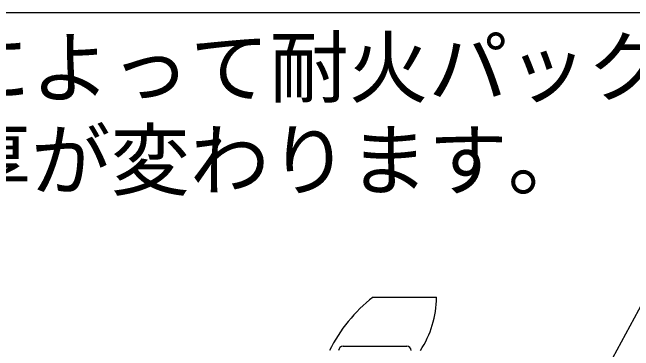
# Model space of a CAD drawing. Extents: x 443 to 1217, y -1921 to -677.
# Drawn here: x 941.36 to 968.01, y -732.45 to -717.95 of the extents above; entities that cross this region are included whole.
import ezdxf
from ezdxf.enums import TextEntityAlignment as Align

# ---------------------------------------------------------------- set-up
doc = ezdxf.new("R2010")
doc.units = 0
doc.header["$MEASUREMENT"] = 0
doc.layers.get('0').update_dxf_attribs({"linetype": 'CONTINUOUS'})
doc.layers.add('10', color=7, linetype='CONTINUOUS')
doc.layers.add('3', color=8, linetype='CONTINUOUS')
doc.styles.add('ｽﾀｲﾙ2', font='MS PGothic.ttf')

msp = doc.modelspace()

# ---------------------------------------------------------------- linework, layer by layer
at = {"color": 7, "linetype": 'Continuous'}
for p, q in [((927.094, -717.953), (972.388, -717.953)), ((962.904, -740.517), (968.421, -730.365))]:
    msp.add_line(p, q, dxfattribs=at)
at = {"layer": '3', "color": 3, "linetype": 'Continuous'}
for p, q in [((956.837, -730.168), (959.564, -730.168)), ((955.555, -732.259), (958.282, -732.259))]:
    msp.add_line(p, q, dxfattribs=at)
for centre, radius, start, end in [((960.762, -735.277), 6.443, 127.537, 154.0087), ((955.308, -730.119), 4.255, 326.7325, 359.3428), ((955.555, -732.453), 0.195, 90, 180), ((958.282, -732.453), 0.195, 0, 90)]:
    msp.add_arc(centre, radius, start, end, dxfattribs=at)

# ---------------------------------------------------------------- texts
at = {"layer": '10', "style": 'ｽﾀｲﾙ2'}
for tag, p in [('配管量によって耐火パックの', (928.517, -722.305)), ('充てん厚が変わります。', (928.517, -726.285))]:
    msp.add_attdef(tag, text='', height=2.5, dxfattribs=at).set_placement(p, align=Align.BOTTOM_LEFT)

doc.saveas('drawing.dxf')
